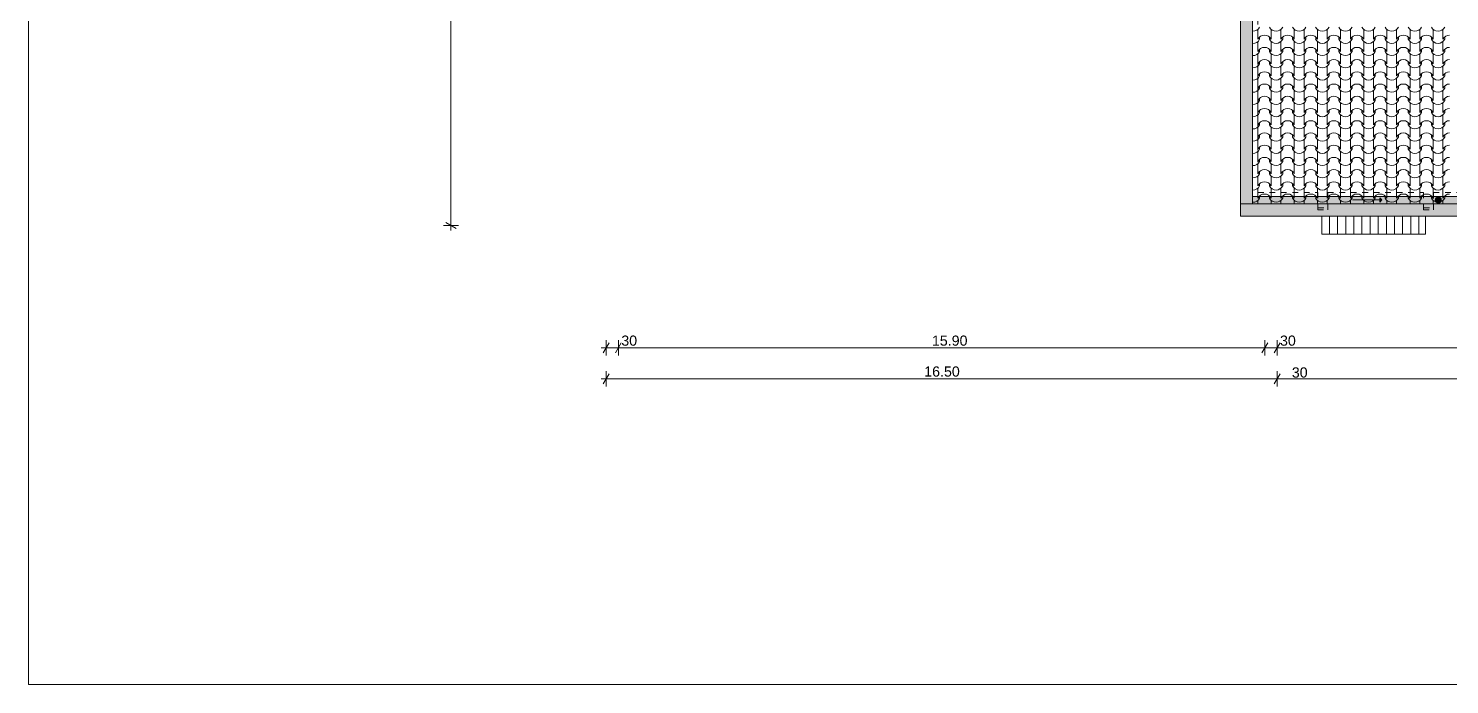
# Model space of a CAD drawing. Header units: feet. Extents: x 2791058 to 2855058, y -67651 to -26651.
# Drawn here: x 2791058 to 2826009, y -67651 to -51507 of the extents above; entities that cross this region are included whole.
import ezdxf

# ---------------------------------------------------------------- set-up
doc = ezdxf.new("R2010")
doc.units = ezdxf.units.FT
doc.header["$MEASUREMENT"] = 0
doc.linetypes.add('Dashed', pattern=[282.222223, 141.111112, -141.111112])
doc.linetypes.add('Long Dashed', pattern=[529.166651, 317.499995, -211.666656])
for name, color, linetype in [('Dimensioning - General', 7, 'Continuous'), ('Exterior walls', 7, 'Continuous'), ('Shell - Roof', 7, 'Continuous')]:
    doc.layers.add(name, color=color, linetype=linetype)
for name, color, linetype, lineweight in [('Exterior walls_Pen_No__1', 7, 'Continuous', 0), ('Model Unit - Zone_Pen_No__1', 7, 'Continuous', 0), ('Shell - Roof_Pen_No__1', 7, 'Continuous', 0), ('Shell - Roof_Pen_No__21', 7, 'Continuous', 0), ('Structural - Bearing_Pen_No__1', 7, 'Continuous', 0), ('Structural - Bearing_Pen_No__13', 54, 'Continuous', 0)]:
    doc.layers.add(name, color=color, linetype=linetype, lineweight=lineweight)
for name, color, linetype, lineweight, true_color in [('Exterior walls_Pen_No__85', 7, 'Continuous', 0, 0x80c2ff), ('Structural - Bearing_Pen_No__62', 7, 'Continuous', 0, 0xaaaaaa), ('Structural - Bearing_Pen_No__82', 7, 'Continuous', 0, 0xaaaaaa)]:
    doc.layers.add(name, color=color, linetype=linetype, lineweight=lineweight, true_color=true_color)
doc.styles.add('GENERATED_STYLE_2', font='arial.ttf')

# ---------------------------------------------------------------- blocks, each defined once
blk = doc.blocks.new('*X7', base_point=(2247654, -76425))
at = {"layer": 'Structural - Bearing_Pen_No__62', "color": 253, "linetype": 'Continuous', "lineweight": 0, "true_color": 0xaaaaaa}
for p, q in [((2821293, -51530), (2821293, -51651)), ((2821293, -51651), (2821293, -51773)), ((2821337, -51717), (2821337, -51773)), ((2821578, -51717), (2821578, -51773)), ((2821622, -51530), (2821622, -51651)), ((2821622, -51651), (2821622, -51773)), ((2821862, -51530), (2821862, -51651)), ((2821862, -51651), (2821862, -51773)), ((2821906, -51717), (2821906, -51773)), ((2822147, -51717), (2822147, -51773)), ((2822191, -51530), (2822191, -51651)), ((2822191, -51651), (2822191, -51773)), ((2822431, -51530), (2822431, -51651)), ((2822431, -51651), (2822431, -51773)), ((2822475, -51717), (2822475, -51773)), ((2822716, -51717), (2822716, -51773)), ((2822760, -51530), (2822760, -51651)), ((2822760, -51651), (2822760, -51773)), ((2823000, -51530), (2823000, -51651)), ((2823000, -51651), (2823000, -51773)), ((2823044, -51717), (2823044, -51773)), ((2823285, -51717), (2823285, -51773)), ((2823329, -51530), (2823329, -51651)), ((2823329, -51651), (2823329, -51773)), ((2823569, -51530), (2823569, -51651)), ((2823569, -51651), (2823569, -51773)), ((2823613, -51717), (2823613, -51773)), ((2823854, -51717), (2823854, -51773)), ((2823898, -51530), (2823898, -51651)), ((2823898, -51651), (2823898, -51773)), ((2824138, -51530), (2824138, -51651)), ((2824138, -51651), (2824138, -51773)), ((2824182, -51717), (2824182, -51773)), ((2824423, -51717), (2824423, -51773)), ((2824467, -51530), (2824467, -51651)), ((2824467, -51651), (2824467, -51773)), ((2824707, -51530), (2824707, -51651)), ((2824707, -51651), (2824707, -51773)), ((2824751, -51717), (2824751, -51773)), ((2824992, -51717), (2824992, -51773)), ((2825036, -51530), (2825036, -51651)), ((2825036, -51651), (2825036, -51773)), ((2825276, -51530), (2825276, -51651)), ((2825276, -51651), (2825276, -51773)), ((2825320, -51717), (2825320, -51773)), ((2825561, -51717), (2825561, -51773)), ((2825605, -51530), (2825605, -51651)), ((2825605, -51651), (2825605, -51773)), ((2825845, -51530), (2825845, -51651)), ((2825845, -51651), (2825845, -51773)), ((2825889, -51717), (2825889, -51773)), ((2821293, -51830), (2821293, -51952)), ((2821293, -51952), (2821293, -52074)), ((2821337, -52018), (2821337, -52074)), ((2821578, -52018), (2821578, -52074)), ((2821622, -51830), (2821622, -51952)), ((2821622, -51952), (2821622, -52074)), ((2821862, -51830), (2821862, -51952)), ((2821862, -51952), (2821862, -52074)), ((2821906, -52018), (2821906, -52074)), ((2822147, -52018), (2822147, -52074)), ((2822191, -51830), (2822191, -51952)), ((2822191, -51952), (2822191, -52074)), ((2822431, -51830), (2822431, -51952)), ((2822431, -51952), (2822431, -52074)), ((2822475, -52018), (2822475, -52074)), ((2822716, -52018), (2822716, -52074)), ((2822760, -51830), (2822760, -51952)), ((2822760, -51952), (2822760, -52074)), ((2823000, -51830), (2823000, -51952)), ((2823000, -51952), (2823000, -52074)), ((2823044, -52018), (2823044, -52074)), ((2823285, -52018), (2823285, -52074)), ((2823329, -51830), (2823329, -51952)), ((2823329, -51952), (2823329, -52074)), ((2823569, -51830), (2823569, -51952)), ((2823569, -51952), (2823569, -52074)), ((2823613, -52018), (2823613, -52074)), ((2823854, -52018), (2823854, -52074)), ((2823898, -51830), (2823898, -51952)), ((2823898, -51952), (2823898, -52074)), ((2824138, -51830), (2824138, -51952)), ((2824138, -51952), (2824138, -52074)), ((2824182, -52018), (2824182, -52074)), ((2824423, -52018), (2824423, -52074)), ((2824467, -51830), (2824467, -51952)), ((2824467, -51952), (2824467, -52074)), ((2824707, -51830), (2824707, -51952)), ((2824707, -51952), (2824707, -52074)), ((2824751, -52018), (2824751, -52074)), ((2824992, -52018), (2824992, -52074)), ((2825036, -51830), (2825036, -51952)), ((2825036, -51952), (2825036, -52074)), ((2825276, -51830), (2825276, -51952)), ((2825276, -51952), (2825276, -52074)), ((2825320, -52018), (2825320, -52074)), ((2825561, -52018), (2825561, -52074)), ((2825605, -51830), (2825605, -51952)), ((2825605, -51952), (2825605, -52074)), ((2825845, -51830), (2825845, -51952)), ((2825845, -51952), (2825845, -52074)), ((2825889, -52018), (2825889, -52074)), ((2821293, -52131), (2821293, -52253)), ((2821293, -52253), (2821293, -52375)), ((2821337, -52319), (2821337, -52375)), ((2821578, -52319), (2821578, -52375)), ((2821622, -52131), (2821622, -52253)), ((2821622, -52253), (2821622, -52375)), ((2821862, -52131), (2821862, -52253)), ((2821862, -52253), (2821862, -52375)), ((2821906, -52319), (2821906, -52375)), ((2822147, -52319), (2822147, -52375)), ((2822191, -52131), (2822191, -52253)), ((2822191, -52253), (2822191, -52375)), ((2822431, -52131), (2822431, -52253)), ((2822431, -52253), (2822431, -52375)), ((2822475, -52319), (2822475, -52375)), ((2822716, -52319), (2822716, -52375)), ((2822760, -52131), (2822760, -52253)), ((2822760, -52253), (2822760, -52375)), ((2823000, -52131), (2823000, -52253)), ((2823000, -52253), (2823000, -52375)), ((2823044, -52319), (2823044, -52375)), ((2823285, -52319), (2823285, -52375)), ((2823329, -52131), (2823329, -52253)), ((2823329, -52253), (2823329, -52375)), ((2823569, -52131), (2823569, -52253)), ((2823569, -52253), (2823569, -52375)), ((2823613, -52319), (2823613, -52375)), ((2823854, -52319), (2823854, -52375)), ((2823898, -52131), (2823898, -52253)), ((2823898, -52253), (2823898, -52375)), ((2824138, -52131), (2824138, -52253)), ((2824138, -52253), (2824138, -52375)), ((2824182, -52319), (2824182, -52375)), ((2824423, -52319), (2824423, -52375)), ((2824467, -52131), (2824467, -52253)), ((2824467, -52253), (2824467, -52375)), ((2824707, -52131), (2824707, -52253)), ((2824707, -52253), (2824707, -52375)), ((2824751, -52319), (2824751, -52375)), ((2824992, -52319), (2824992, -52375)), ((2825036, -52131), (2825036, -52253)), ((2825036, -52253), (2825036, -52375)), ((2825276, -52131), (2825276, -52253)), ((2825276, -52253), (2825276, -52375)), ((2825320, -52319), (2825320, -52375)), ((2825561, -52319), (2825561, -52375)), ((2825605, -52131), (2825605, -52253)), ((2825605, -52253), (2825605, -52375)), ((2825845, -52131), (2825845, -52253)), ((2825845, -52253), (2825845, -52375)), ((2825889, -52319), (2825889, -52375)), ((2821293, -52432), (2821293, -52554)), ((2821293, -52554), (2821293, -52675)), ((2821293, -52732), (2821293, -52854)), ((2821337, -52619), (2821337, -52675)), ((2821578, -52619), (2821578, -52675)), ((2821622, -52432), (2821622, -52554)), ((2821622, -52554), (2821622, -52675)), ((2821622, -52732), (2821622, -52854)), ((2821862, -52432), (2821862, -52554)), ((2821862, -52554), (2821862, -52675)), ((2821862, -52732), (2821862, -52854)), ((2821906, -52619), (2821906, -52675)), ((2822147, -52619), (2822147, -52675)), ((2822191, -52432), (2822191, -52554)), ((2822191, -52554), (2822191, -52675)), ((2822191, -52732), (2822191, -52854)), ((2822431, -52432), (2822431, -52554)), ((2822431, -52554), (2822431, -52675)), ((2822431, -52732), (2822431, -52854)), ((2822475, -52619), (2822475, -52675)), ((2822716, -52619), (2822716, -52675)), ((2822760, -52432), (2822760, -52554)), ((2822760, -52554), (2822760, -52675)), ((2822760, -52732), (2822760, -52854)), ((2823000, -52432), (2823000, -52554)), ((2823000, -52554), (2823000, -52675)), ((2823000, -52732), (2823000, -52854)), ((2823044, -52619), (2823044, -52675)), ((2823285, -52619), (2823285, -52675)), ((2823329, -52432), (2823329, -52554)), ((2823329, -52554), (2823329, -52675)), ((2823329, -52732), (2823329, -52854)), ((2823569, -52432), (2823569, -52554)), ((2823569, -52554), (2823569, -52675)), ((2823569, -52732), (2823569, -52854)), ((2823613, -52619), (2823613, -52675)), ((2823854, -52619), (2823854, -52675)), ((2823898, -52432), (2823898, -52554)), ((2823898, -52554), (2823898, -52675)), ((2823898, -52732), (2823898, -52854)), ((2824138, -52432), (2824138, -52554)), ((2824138, -52554), (2824138, -52675)), ((2824138, -52732), (2824138, -52854)), ((2824182, -52619), (2824182, -52675)), ((2824423, -52619), (2824423, -52675)), ((2824467, -52432), (2824467, -52554)), ((2824467, -52554), (2824467, -52675)), ((2824467, -52732), (2824467, -52854)), ((2824707, -52432), (2824707, -52554)), ((2824707, -52554), (2824707, -52675)), ((2824707, -52732), (2824707, -52854)), ((2824751, -52619), (2824751, -52675)), ((2824992, -52619), (2824992, -52675)), ((2825036, -52432), (2825036, -52554)), ((2825036, -52554), (2825036, -52675)), ((2825036, -52732), (2825036, -52854)), ((2825276, -52432), (2825276, -52554)), ((2825276, -52554), (2825276, -52675)), ((2825276, -52732), (2825276, -52854)), ((2825320, -52619), (2825320, -52675)), ((2825561, -52619), (2825561, -52675)), ((2825605, -52432), (2825605, -52554)), ((2825605, -52554), (2825605, -52675)), ((2825605, -52732), (2825605, -52854)), ((2825845, -52432), (2825845, -52554)), ((2825845, -52554), (2825845, -52675)), ((2825845, -52732), (2825845, -52854)), ((2825889, -52619), (2825889, -52675)), ((2821293, -52854), (2821293, -52976)), ((2821293, -53033), (2821293, -53155)), ((2821337, -52920), (2821337, -52976)), ((2821578, -52920), (2821578, -52976)), ((2821622, -52854), (2821622, -52976)), ((2821622, -53033), (2821622, -53155)), ((2821862, -52854), (2821862, -52976)), ((2821862, -53033), (2821862, -53155)), ((2821906, -52920), (2821906, -52976)), ((2822147, -52920), (2822147, -52976)), ((2822191, -52854), (2822191, -52976)), ((2822191, -53033), (2822191, -53155)), ((2822431, -52854), (2822431, -52976)), ((2822431, -53033), (2822431, -53155)), ((2822475, -52920), (2822475, -52976)), ((2822716, -52920), (2822716, -52976)), ((2822760, -52854), (2822760, -52976)), ((2822760, -53033), (2822760, -53155)), ((2823000, -52854), (2823000, -52976)), ((2823000, -53033), (2823000, -53155)), ((2823044, -52920), (2823044, -52976)), ((2823285, -52920), (2823285, -52976)), ((2823329, -52854), (2823329, -52976)), ((2823329, -53033), (2823329, -53155)), ((2823569, -52854), (2823569, -52976)), ((2823569, -53033), (2823569, -53155)), ((2823613, -52920), (2823613, -52976)), ((2823854, -52920), (2823854, -52976)), ((2823898, -52854), (2823898, -52976)), ((2823898, -53033), (2823898, -53155)), ((2824138, -52854), (2824138, -52976)), ((2824138, -53033), (2824138, -53155)), ((2824182, -52920), (2824182, -52976)), ((2824423, -52920), (2824423, -52976)), ((2824467, -52854), (2824467, -52976)), ((2824467, -53033), (2824467, -53155)), ((2824707, -52854), (2824707, -52976)), ((2824707, -53033), (2824707, -53155)), ((2824751, -52920), (2824751, -52976)), ((2824992, -52920), (2824992, -52976)), ((2825036, -52854), (2825036, -52976)), ((2825036, -53033), (2825036, -53155)), ((2825276, -52854), (2825276, -52976)), ((2825276, -53033), (2825276, -53155)), ((2825320, -52920), (2825320, -52976)), ((2825561, -52920), (2825561, -52976)), ((2825605, -52854), (2825605, -52976)), ((2825605, -53033), (2825605, -53155)), ((2825845, -52854), (2825845, -52976)), ((2825845, -53033), (2825845, -53155)), ((2825889, -52920), (2825889, -52976)), ((2821293, -53155), (2821293, -53277)), ((2821293, -53334), (2821293, -53456)), ((2821293, -53456), (2821293, -53577)), ((2821337, -53221), (2821337, -53277)), ((2821578, -53221), (2821578, -53277)), ((2821622, -53155), (2821622, -53277)), ((2821622, -53334), (2821622, -53456)), ((2821622, -53456), (2821622, -53577)), ((2821862, -53155), (2821862, -53277)), ((2821862, -53334), (2821862, -53456)), ((2821862, -53456), (2821862, -53577)), ((2821906, -53221), (2821906, -53277)), ((2822147, -53221), (2822147, -53277)), ((2822191, -53155), (2822191, -53277)), ((2822191, -53334), (2822191, -53456)), ((2822191, -53456), (2822191, -53577)), ((2822431, -53155), (2822431, -53277)), ((2822431, -53334), (2822431, -53456)), ((2822431, -53456), (2822431, -53577)), ((2822475, -53221), (2822475, -53277)), ((2822716, -53221), (2822716, -53277)), ((2822760, -53155), (2822760, -53277)), ((2822760, -53334), (2822760, -53456)), ((2822760, -53456), (2822760, -53577)), ((2823000, -53155), (2823000, -53277)), ((2823000, -53334), (2823000, -53456)), ((2823000, -53456), (2823000, -53577)), ((2823044, -53221), (2823044, -53277)), ((2823285, -53221), (2823285, -53277)), ((2823329, -53155), (2823329, -53277)), ((2823329, -53334), (2823329, -53456)), ((2823329, -53456), (2823329, -53577)), ((2823569, -53155), (2823569, -53277)), ((2823569, -53334), (2823569, -53456)), ((2823569, -53456), (2823569, -53577)), ((2823613, -53221), (2823613, -53277)), ((2823854, -53221), (2823854, -53277)), ((2823898, -53155), (2823898, -53277)), ((2823898, -53334), (2823898, -53456)), ((2823898, -53456), (2823898, -53577)), ((2824138, -53155), (2824138, -53277)), ((2824138, -53334), (2824138, -53456)), ((2824138, -53456), (2824138, -53577)), ((2824182, -53221), (2824182, -53277)), ((2824423, -53221), (2824423, -53277)), ((2824467, -53155), (2824467, -53277)), ((2824467, -53334), (2824467, -53456)), ((2824467, -53456), (2824467, -53577)), ((2824707, -53155), (2824707, -53277)), ((2824707, -53334), (2824707, -53456)), ((2824707, -53456), (2824707, -53577)), ((2824751, -53221), (2824751, -53277)), ((2824992, -53221), (2824992, -53277)), ((2825036, -53155), (2825036, -53277)), ((2825036, -53334), (2825036, -53456)), ((2825036, -53456), (2825036, -53577)), ((2825276, -53155), (2825276, -53277)), ((2825276, -53334), (2825276, -53456)), ((2825276, -53456), (2825276, -53577)), ((2825320, -53221), (2825320, -53277)), ((2825561, -53221), (2825561, -53277)), ((2825605, -53155), (2825605, -53277)), ((2825605, -53334), (2825605, -53456)), ((2825605, -53456), (2825605, -53577)), ((2825845, -53155), (2825845, -53277)), ((2825845, -53334), (2825845, -53456)), ((2825845, -53456), (2825845, -53577)), ((2825889, -53221), (2825889, -53277)), ((2821293, -53634), (2821293, -53756)), ((2821293, -53756), (2821293, -53878)), ((2821337, -53521), (2821337, -53577)), ((2821337, -53822), (2821337, -53878)), ((2821578, -53521), (2821578, -53577)), ((2821578, -53822), (2821578, -53878)), ((2821622, -53634), (2821622, -53756)), ((2821622, -53756), (2821622, -53878)), ((2821862, -53634), (2821862, -53756)), ((2821862, -53756), (2821862, -53878)), ((2821906, -53521), (2821906, -53577)), ((2821906, -53822), (2821906, -53878)), ((2822147, -53521), (2822147, -53577)), ((2822147, -53822), (2822147, -53878)), ((2822191, -53634), (2822191, -53756)), ((2822191, -53756), (2822191, -53878)), ((2822431, -53634), (2822431, -53756)), ((2822431, -53756), (2822431, -53878)), ((2822475, -53521), (2822475, -53577)), ((2822475, -53822), (2822475, -53878)), ((2822716, -53521), (2822716, -53577)), ((2822716, -53822), (2822716, -53878)), ((2822760, -53634), (2822760, -53756)), ((2822760, -53756), (2822760, -53878)), ((2823000, -53634), (2823000, -53756)), ((2823000, -53756), (2823000, -53878)), ((2823044, -53521), (2823044, -53577)), ((2823044, -53822), (2823044, -53878)), ((2823285, -53521), (2823285, -53577)), ((2823285, -53822), (2823285, -53878)), ((2823329, -53634), (2823329, -53756)), ((2823329, -53756), (2823329, -53878)), ((2823569, -53634), (2823569, -53756)), ((2823569, -53756), (2823569, -53878)), ((2823613, -53521), (2823613, -53577)), ((2823613, -53822), (2823613, -53878)), ((2823854, -53521), (2823854, -53577)), ((2823854, -53822), (2823854, -53878)), ((2823898, -53634), (2823898, -53756)), ((2823898, -53756), (2823898, -53878)), ((2824138, -53634), (2824138, -53756)), ((2824138, -53756), (2824138, -53878)), ((2824182, -53521), (2824182, -53577)), ((2824182, -53822), (2824182, -53878)), ((2824423, -53521), (2824423, -53577)), ((2824423, -53822), (2824423, -53878)), ((2824467, -53634), (2824467, -53756)), ((2824467, -53756), (2824467, -53878)), ((2824707, -53634), (2824707, -53756)), ((2824707, -53756), (2824707, -53878)), ((2824751, -53521), (2824751, -53577)), ((2824751, -53822), (2824751, -53878)), ((2824992, -53521), (2824992, -53577)), ((2824992, -53822), (2824992, -53878)), ((2825036, -53634), (2825036, -53756)), ((2825036, -53756), (2825036, -53878)), ((2825276, -53634), (2825276, -53756)), ((2825276, -53756), (2825276, -53878)), ((2825320, -53521), (2825320, -53577)), ((2825320, -53822), (2825320, -53878)), ((2825561, -53521), (2825561, -53577)), ((2825561, -53822), (2825561, -53878)), ((2825605, -53634), (2825605, -53756)), ((2825605, -53756), (2825605, -53878)), ((2825845, -53634), (2825845, -53756)), ((2825845, -53756), (2825845, -53878)), ((2825889, -53521), (2825889, -53577)), ((2825889, -53822), (2825889, -53878)), ((2821293, -53935), (2821293, -54057)), ((2821293, -54057), (2821293, -54179)), ((2821337, -54123), (2821337, -54179)), ((2821578, -54123), (2821578, -54179)), ((2821622, -53935), (2821622, -54057)), ((2821622, -54057), (2821622, -54179)), ((2821862, -53935), (2821862, -54057)), ((2821862, -54057), (2821862, -54179)), ((2821906, -54123), (2821906, -54179)), ((2822147, -54123), (2822147, -54179)), ((2822191, -53935), (2822191, -54057)), ((2822191, -54057), (2822191, -54179)), ((2822431, -53935), (2822431, -54057)), ((2822431, -54057), (2822431, -54179)), ((2822475, -54123), (2822475, -54179)), ((2822716, -54123), (2822716, -54179)), ((2822760, -53935), (2822760, -54057)), ((2822760, -54057), (2822760, -54179)), ((2823000, -53935), (2823000, -54057)), ((2823000, -54057), (2823000, -54179)), ((2823044, -54123), (2823044, -54179)), ((2823285, -54123), (2823285, -54179)), ((2823329, -53935), (2823329, -54057)), ((2823329, -54057), (2823329, -54179)), ((2823569, -53935), (2823569, -54057)), ((2823569, -54057), (2823569, -54179)), ((2823613, -54123), (2823613, -54179)), ((2823854, -54123), (2823854, -54179)), ((2823898, -53935), (2823898, -54057)), ((2823898, -54057), (2823898, -54179)), ((2824138, -53935), (2824138, -54057)), ((2824138, -54057), (2824138, -54179)), ((2824182, -54123), (2824182, -54179)), ((2824423, -54123), (2824423, -54179)), ((2824467, -53935), (2824467, -54057)), ((2824467, -54057), (2824467, -54179)), ((2824707, -53935), (2824707, -54057)), ((2824707, -54057), (2824707, -54179)), ((2824751, -54123), (2824751, -54179)), ((2824992, -54123), (2824992, -54179)), ((2825036, -53935), (2825036, -54057)), ((2825036, -54057), (2825036, -54179)), ((2825276, -53935), (2825276, -54057)), ((2825276, -54057), (2825276, -54179)), ((2825320, -54123), (2825320, -54179)), ((2825561, -54123), (2825561, -54179)), ((2825605, -53935), (2825605, -54057)), ((2825605, -54057), (2825605, -54179)), ((2825845, -53935), (2825845, -54057)), ((2825845, -54057), (2825845, -54179)), ((2825889, -54123), (2825889, -54179)), ((2821293, -54236), (2821293, -54358)), ((2821293, -54358), (2821293, -54479)), ((2821337, -54423), (2821337, -54479)), ((2821578, -54423), (2821578, -54479)), ((2821622, -54236), (2821622, -54358)), ((2821622, -54358), (2821622, -54479)), ((2821862, -54236), (2821862, -54358)), ((2821862, -54358), (2821862, -54479)), ((2821906, -54423), (2821906, -54479)), ((2822147, -54423), (2822147, -54479)), ((2822191, -54236), (2822191, -54358)), ((2822191, -54358), (2822191, -54479)), ((2822431, -54236), (2822431, -54358)), ((2822431, -54358), (2822431, -54479)), ((2822475, -54423), (2822475, -54479)), ((2822716, -54423), (2822716, -54479)), ((2822760, -54236), (2822760, -54358)), ((2822760, -54358), (2822760, -54479)), ((2823000, -54236), (2823000, -54358)), ((2823000, -54358), (2823000, -54479)), ((2823044, -54423), (2823044, -54479)), ((2823285, -54423), (2823285, -54479)), ((2823329, -54236), (2823329, -54358)), ((2823329, -54358), (2823329, -54479)), ((2823569, -54236), (2823569, -54358)), ((2823569, -54358), (2823569, -54479)), ((2823613, -54423), (2823613, -54479)), ((2823854, -54423), (2823854, -54479)), ((2823898, -54236), (2823898, -54358)), ((2823898, -54358), (2823898, -54479)), ((2824138, -54236), (2824138, -54358)), ((2824138, -54358), (2824138, -54479)), ((2824182, -54423), (2824182, -54479)), ((2824423, -54423), (2824423, -54479)), ((2824467, -54236), (2824467, -54358)), ((2824467, -54358), (2824467, -54479)), ((2824707, -54236), (2824707, -54358)), ((2824707, -54358), (2824707, -54479)), ((2824751, -54423), (2824751, -54479)), ((2824992, -54423), (2824992, -54479)), ((2825036, -54236), (2825036, -54358)), ((2825036, -54358), (2825036, -54479)), ((2825276, -54236), (2825276, -54358)), ((2825276, -54358), (2825276, -54479)), ((2825320, -54423), (2825320, -54479)), ((2825561, -54423), (2825561, -54479)), ((2825605, -54236), (2825605, -54358)), ((2825605, -54358), (2825605, -54479)), ((2825845, -54236), (2825845, -54358)), ((2825845, -54358), (2825845, -54479)), ((2825889, -54423), (2825889, -54479)), ((2821293, -54536), (2821293, -54658)), ((2821293, -54658), (2821293, -54780)), ((2821293, -54837), (2821293, -54959)), ((2821337, -54724), (2821337, -54780)), ((2821578, -54724), (2821578, -54780)), ((2821622, -54536), (2821622, -54658)), ((2821622, -54658), (2821622, -54780)), ((2821622, -54837), (2821622, -54959)), ((2821862, -54536), (2821862, -54658)), ((2821862, -54658), (2821862, -54780)), ((2821862, -54837), (2821862, -54959)), ((2821906, -54724), (2821906, -54780)), ((2822147, -54724), (2822147, -54780)), ((2822191, -54536), (2822191, -54658)), ((2822191, -54658), (2822191, -54780)), ((2822191, -54837), (2822191, -54959)), ((2822431, -54536), (2822431, -54658)), ((2822431, -54658), (2822431, -54780)), ((2822431, -54837), (2822431, -54959)), ((2822475, -54724), (2822475, -54780)), ((2822716, -54724), (2822716, -54780)), ((2822760, -54536), (2822760, -54658)), ((2822760, -54658), (2822760, -54780)), ((2822760, -54837), (2822760, -54959)), ((2823000, -54536), (2823000, -54658)), ((2823000, -54658), (2823000, -54780)), ((2823000, -54837), (2823000, -54959)), ((2823044, -54724), (2823044, -54780)), ((2823285, -54724), (2823285, -54780)), ((2823329, -54536), (2823329, -54658)), ((2823329, -54658), (2823329, -54780)), ((2823329, -54837), (2823329, -54959)), ((2823569, -54536), (2823569, -54658)), ((2823569, -54658), (2823569, -54780)), ((2823569, -54837), (2823569, -54959)), ((2823613, -54724), (2823613, -54780)), ((2823854, -54724), (2823854, -54780)), ((2823898, -54536), (2823898, -54658)), ((2823898, -54658), (2823898, -54780)), ((2823898, -54837), (2823898, -54959)), ((2824138, -54536), (2824138, -54658)), ((2824138, -54658), (2824138, -54780)), ((2824138, -54837), (2824138, -54959)), ((2824182, -54724), (2824182, -54780)), ((2824423, -54724), (2824423, -54780)), ((2824467, -54536), (2824467, -54658)), ((2824467, -54658), (2824467, -54780)), ((2824467, -54837), (2824467, -54959)), ((2824707, -54536), (2824707, -54658)), ((2824707, -54658), (2824707, -54780)), ((2824707, -54837), (2824707, -54959)), ((2824751, -54724), (2824751, -54780)), ((2824992, -54724), (2824992, -54780)), ((2825036, -54536), (2825036, -54658)), ((2825036, -54658), (2825036, -54780)), ((2825036, -54837), (2825036, -54959)), ((2825276, -54536), (2825276, -54658)), ((2825276, -54658), (2825276, -54780)), ((2825276, -54837), (2825276, -54959)), ((2825320, -54724), (2825320, -54780)), ((2825561, -54724), (2825561, -54780)), ((2825605, -54536), (2825605, -54658)), ((2825605, -54658), (2825605, -54780)), ((2825605, -54837), (2825605, -54959)), ((2825845, -54536), (2825845, -54658)), ((2825845, -54658), (2825845, -54780)), ((2825845, -54837), (2825845, -54959)), ((2825889, -54724), (2825889, -54780)), ((2821293, -54959), (2821293, -55081)), ((2821293, -55138), (2821293, -55260)), ((2821337, -55025), (2821337, -55081)), ((2821578, -55025), (2821578, -55081)), ((2821622, -54959), (2821622, -55081)), ((2821622, -55138), (2821622, -55260)), ((2821862, -54959), (2821862, -55081)), ((2821862, -55138), (2821862, -55260)), ((2821906, -55025), (2821906, -55081)), ((2822147, -55025), (2822147, -55081)), ((2822191, -54959), (2822191, -55081)), ((2822191, -55138), (2822191, -55260)), ((2822431, -54959), (2822431, -55081)), ((2822431, -55138), (2822431, -55260)), ((2822475, -55025), (2822475, -55081)), ((2822716, -55025), (2822716, -55081)), ((2822760, -54959), (2822760, -55081)), ((2822760, -55138), (2822760, -55260)), ((2823000, -54959), (2823000, -55081)), ((2823000, -55138), (2823000, -55260)), ((2823044, -55025), (2823044, -55081)), ((2823285, -55025), (2823285, -55081)), ((2823329, -54959), (2823329, -55081)), ((2823329, -55138), (2823329, -55260)), ((2823569, -54959), (2823569, -55081)), ((2823569, -55138), (2823569, -55260)), ((2823613, -55025), (2823613, -55081)), ((2823854, -55025), (2823854, -55081)), ((2823898, -54959), (2823898, -55081)), ((2823898, -55138), (2823898, -55260)), ((2824138, -54959), (2824138, -55081)), ((2824138, -55138), (2824138, -55260)), ((2824182, -55025), (2824182, -55081)), ((2824423, -55025), (2824423, -55081)), ((2824467, -54959), (2824467, -55081)), ((2824467, -55138), (2824467, -55260)), ((2824707, -54959), (2824707, -55081)), ((2824707, -55138), (2824707, -55260)), ((2824751, -55025), (2824751, -55081)), ((2824992, -55025), (2824992, -55081)), ((2825036, -54959), (2825036, -55081)), ((2825036, -55138), (2825036, -55260)), ((2825276, -54959), (2825276, -55081)), ((2825276, -55138), (2825276, -55260)), ((2825320, -55025), (2825320, -55081)), ((2825561, -55025), (2825561, -55081)), ((2825605, -54959), (2825605, -55081)), ((2825605, -55138), (2825605, -55260)), ((2825845, -54959), (2825845, -55081)), ((2825845, -55138), (2825845, -55260)), ((2825889, -55025), (2825889, -55081)), ((2821293, -55260), (2821293, -55381)), ((2821293, -55438), (2821293, -55560)), ((2821293, -55560), (2821293, -55682)), ((2821337, -55325), (2821337, -55381)), ((2821578, -55325), (2821578, -55381)), ((2821622, -55260), (2821622, -55381)), ((2821622, -55438), (2821622, -55560)), ((2821622, -55560), (2821622, -55682)), ((2821862, -55260), (2821862, -55381)), ((2821862, -55438), (2821862, -55560)), ((2821862, -55560), (2821862, -55682)), ((2821906, -55325), (2821906, -55381)), ((2822147, -55325), (2822147, -55381)), ((2822191, -55260), (2822191, -55381)), ((2822191, -55438), (2822191, -55560)), ((2822191, -55560), (2822191, -55682)), ((2822431, -55260), (2822431, -55381)), ((2822431, -55438), (2822431, -55560)), ((2822431, -55560), (2822431, -55682)), ((2822475, -55325), (2822475, -55381)), ((2822716, -55325), (2822716, -55381)), ((2822760, -55260), (2822760, -55381)), ((2822760, -55438), (2822760, -55560)), ((2822760, -55560), (2822760, -55682)), ((2823000, -55260), (2823000, -55381)), ((2823000, -55438), (2823000, -55560)), ((2823000, -55560), (2823000, -55682)), ((2823044, -55325), (2823044, -55381)), ((2823285, -55325), (2823285, -55381)), ((2823329, -55260), (2823329, -55381)), ((2823329, -55438), (2823329, -55560)), ((2823329, -55560), (2823329, -55682)), ((2823569, -55260), (2823569, -55381)), ((2823569, -55438), (2823569, -55560)), ((2823569, -55560), (2823569, -55682)), ((2823613, -55325), (2823613, -55381)), ((2823854, -55325), (2823854, -55381)), ((2823898, -55260), (2823898, -55381)), ((2823898, -55438), (2823898, -55560)), ((2823898, -55560), (2823898, -55682)), ((2824138, -55260), (2824138, -55381)), ((2824138, -55438), (2824138, -55560)), ((2824138, -55560), (2824138, -55682)), ((2824182, -55325), (2824182, -55381)), ((2824423, -55325), (2824423, -55381)), ((2824467, -55260), (2824467, -55381)), ((2824467, -55438), (2824467, -55560)), ((2824467, -55560), (2824467, -55682)), ((2824707, -55260), (2824707, -55381)), ((2824707, -55438), (2824707, -55560)), ((2824707, -55560), (2824707, -55682)), ((2824751, -55325), (2824751, -55381)), ((2824992, -55325), (2824992, -55381)), ((2825036, -55260), (2825036, -55381)), ((2825036, -55438), (2825036, -55560)), ((2825036, -55560), (2825036, -55682)), ((2825276, -55260), (2825276, -55381)), ((2825276, -55438), (2825276, -55560)), ((2825276, -55560), (2825276, -55682)), ((2825320, -55325), (2825320, -55381)), ((2825561, -55325), (2825561, -55381)), ((2825605, -55260), (2825605, -55381)), ((2825605, -55438), (2825605, -55560)), ((2825605, -55560), (2825605, -55682)), ((2825845, -55260), (2825845, -55381)), ((2825845, -55438), (2825845, -55560)), ((2825845, -55560), (2825845, -55682)), ((2825889, -55325), (2825889, -55381)), ((2821293, -55739), (2821293, -55823)), ((2821337, -55626), (2821337, -55682)), ((2821578, -55626), (2821578, -55682)), ((2821622, -55739), (2821622, -55823)), ((2821862, -55739), (2821862, -55823)), ((2821906, -55626), (2821906, -55682)), ((2822147, -55626), (2822147, -55682)), ((2822191, -55739), (2822191, -55823)), ((2822431, -55739), (2822431, -55823)), ((2822475, -55626), (2822475, -55682)), ((2822716, -55626), (2822716, -55682)), ((2822760, -55739), (2822760, -55823)), ((2823000, -55739), (2823000, -55823)), ((2823044, -55626), (2823044, -55682)), ((2823285, -55626), (2823285, -55682)), ((2823329, -55739), (2823329, -55823)), ((2823569, -55739), (2823569, -55823)), ((2823613, -55626), (2823613, -55682)), ((2823854, -55626), (2823854, -55682)), ((2823898, -55739), (2823898, -55823)), ((2824138, -55739), (2824138, -55823)), ((2824182, -55626), (2824182, -55682)), ((2824423, -55626), (2824423, -55682)), ((2824467, -55739), (2824467, -55823)), ((2824707, -55739), (2824707, -55823)), ((2824751, -55626), (2824751, -55682)), ((2824992, -55626), (2824992, -55682)), ((2825036, -55739), (2825036, -55823)), ((2825276, -55739), (2825276, -55823)), ((2825320, -55626), (2825320, -55682)), ((2825561, -55626), (2825561, -55682)), ((2825605, -55739), (2825605, -55823)), ((2825845, -55739), (2825845, -55823)), ((2825889, -55626), (2825889, -55682))]:
    blk.add_line(p, q, dxfattribs=at)
for centre, radius, start, end in [((2821173, -51390), 184, 267.9342, 333.2956), ((2821458, -51857), 185, 90.1705, 153.0115), ((2821457, -51857), 185, 26.9885, 89.8295), ((2821742, -51390), 184, 206.7044, 333.2956), ((2822027, -51857), 185, 90.1705, 153.0115), ((2822026, -51857), 185, 26.9885, 89.8295), ((2822311, -51390), 184, 206.7044, 333.2956), ((2822596, -51857), 185, 90.1705, 153.0115), ((2822595, -51857), 185, 26.9885, 89.8295), ((2822880, -51390), 184, 206.7044, 333.2956), ((2823165, -51857), 185, 90.1705, 153.0115), ((2823164, -51857), 185, 26.9885, 89.8295), ((2823449, -51390), 184, 206.7044, 333.2956), ((2823734, -51857), 185, 90.1705, 153.0115), ((2823733, -51857), 185, 26.9885, 89.8295), ((2824018, -51390), 184, 206.7044, 333.2956), ((2824303, -51857), 185, 90.1705, 153.0115), ((2824302, -51857), 185, 26.9885, 89.8295), ((2824587, -51390), 184, 206.7044, 333.2956), ((2824872, -51857), 185, 90.1705, 153.0115), ((2824871, -51857), 185, 26.9885, 89.8295), ((2825156, -51390), 184, 206.7044, 333.2956), ((2825441, -51857), 185, 90.1705, 153.0115), ((2825440, -51857), 185, 26.9885, 89.8295), ((2825725, -51390), 184, 206.7044, 333.2956), ((2826010, -51857), 185, 90.1705, 153.0115), ((2821173, -51691), 184, 267.9342, 333.2956), ((2821173, -51991), 184, 267.9342, 333.2956), ((2821458, -52158), 185, 90.1705, 153.0115), ((2821457, -52158), 185, 26.9885, 89.8295), ((2821742, -51691), 184, 206.7044, 333.2956), ((2821742, -51991), 184, 206.7044, 333.2956), ((2822027, -52158), 185, 90.1705, 153.0115), ((2822026, -52158), 185, 26.9885, 89.8295), ((2822311, -51691), 184, 206.7044, 333.2956), ((2822311, -51991), 184, 206.7044, 333.2956), ((2822596, -52158), 185, 90.1705, 153.0115), ((2822595, -52158), 185, 26.9885, 89.8295), ((2822880, -51691), 184, 206.7044, 333.2956), ((2822880, -51991), 184, 206.7044, 333.2956), ((2823165, -52158), 185, 90.1705, 153.0115), ((2823164, -52158), 185, 26.9885, 89.8295), ((2823449, -51691), 184, 206.7044, 333.2956), ((2823449, -51991), 184, 206.7044, 333.2956), ((2823734, -52158), 185, 90.1705, 153.0115), ((2823733, -52158), 185, 26.9885, 89.8295), ((2824018, -51691), 184, 206.7044, 333.2956), ((2824018, -51991), 184, 206.7044, 333.2956), ((2824303, -52158), 185, 90.1705, 153.0115), ((2824302, -52158), 185, 26.9885, 89.8295), ((2824587, -51691), 184, 206.7044, 333.2956), ((2824587, -51991), 184, 206.7044, 333.2956), ((2824872, -52158), 185, 90.1705, 153.0115), ((2824871, -52158), 185, 26.9885, 89.8295), ((2825156, -51691), 184, 206.7044, 333.2956), ((2825156, -51991), 184, 206.7044, 333.2956), ((2825441, -52158), 185, 90.1705, 153.0115), ((2825440, -52158), 185, 26.9885, 89.8295), ((2825725, -51691), 184, 206.7044, 333.2956), ((2825725, -51991), 184, 206.7044, 333.2956), ((2826010, -52158), 185, 90.1705, 153.0115), ((2821173, -52292), 184, 267.9342, 333.2956), ((2821458, -52459), 185, 90.1705, 153.0115), ((2821457, -52459), 185, 26.9885, 89.8295), ((2821742, -52292), 184, 206.7044, 333.2956), ((2822027, -52459), 185, 90.1705, 153.0115), ((2822026, -52459), 185, 26.9885, 89.8295), ((2822311, -52292), 184, 206.7044, 333.2956), ((2822596, -52459), 185, 90.1705, 153.0115), ((2822595, -52459), 185, 26.9885, 89.8295), ((2822880, -52292), 184, 206.7044, 333.2956), ((2823165, -52459), 185, 90.1705, 153.0115), ((2823164, -52459), 185, 26.9885, 89.8295), ((2823449, -52292), 184, 206.7044, 333.2956), ((2823734, -52459), 185, 90.1705, 153.0115), ((2823733, -52459), 185, 26.9885, 89.8295), ((2824018, -52292), 184, 206.7044, 333.2956), ((2824303, -52459), 185, 90.1705, 153.0115), ((2824302, -52459), 185, 26.9885, 89.8295), ((2824587, -52292), 184, 206.7044, 333.2956), ((2824872, -52459), 185, 90.1705, 153.0115), ((2824871, -52459), 185, 26.9885, 89.8295), ((2825156, -52292), 184, 206.7044, 333.2956), ((2825441, -52459), 185, 90.1705, 153.0115), ((2825440, -52459), 185, 26.9885, 89.8295), ((2825725, -52292), 184, 206.7044, 333.2956), ((2826010, -52459), 185, 90.1705, 153.0115), ((2821173, -52593), 184, 267.9342, 333.2956), ((2821458, -52759), 185, 90.1705, 153.0115), ((2821457, -52759), 185, 26.9885, 89.8295), ((2821742, -52593), 184, 206.7044, 333.2956), ((2822027, -52759), 185, 90.1705, 153.0115), ((2822026, -52759), 185, 26.9885, 89.8295), ((2822311, -52593), 184, 206.7044, 333.2956), ((2822596, -52759), 185, 90.1705, 153.0115), ((2822595, -52759), 185, 26.9885, 89.8295), ((2822880, -52593), 184, 206.7044, 333.2956), ((2823165, -52759), 185, 90.1705, 153.0115), ((2823164, -52759), 185, 26.9885, 89.8295), ((2823449, -52593), 184, 206.7044, 333.2956), ((2823734, -52759), 185, 90.1705, 153.0115), ((2823733, -52759), 185, 26.9885, 89.8295), ((2824018, -52593), 184, 206.7044, 333.2956), ((2824303, -52759), 185, 90.1705, 153.0115), ((2824302, -52759), 185, 26.9885, 89.8295), ((2824587, -52593), 184, 206.7044, 333.2956), ((2824872, -52759), 185, 90.1705, 153.0115), ((2824871, -52759), 185, 26.9885, 89.8295), ((2825156, -52593), 184, 206.7044, 333.2956), ((2825441, -52759), 185, 90.1705, 153.0115), ((2825440, -52759), 185, 26.9885, 89.8295), ((2825725, -52593), 184, 206.7044, 333.2956), ((2826010, -52759), 185, 90.1705, 153.0115), ((2821173, -52893), 184, 267.9342, 333.2956), ((2821458, -53060), 185, 90.1705, 153.0115), ((2821457, -53060), 185, 26.9885, 89.8295), ((2821742, -52893), 184, 206.7044, 333.2956), ((2822027, -53060), 185, 90.1705, 153.0115), ((2822026, -53060), 185, 26.9885, 89.8295), ((2822311, -52893), 184, 206.7044, 333.2956), ((2822596, -53060), 185, 90.1705, 153.0115), ((2822595, -53060), 185, 26.9885, 89.8295), ((2822880, -52893), 184, 206.7044, 333.2956), ((2823165, -53060), 185, 90.1705, 153.0115), ((2823164, -53060), 185, 26.9885, 89.8295), ((2823449, -52893), 184, 206.7044, 333.2956), ((2823734, -53060), 185, 90.1705, 153.0115), ((2823733, -53060), 185, 26.9885, 89.8295), ((2824018, -52893), 184, 206.7044, 333.2956), ((2824303, -53060), 185, 90.1705, 153.0115), ((2824302, -53060), 185, 26.9885, 89.8295), ((2824587, -52893), 184, 206.7044, 333.2956), ((2824872, -53060), 185, 90.1705, 153.0115), ((2824871, -53060), 185, 26.9885, 89.8295), ((2825156, -52893), 184, 206.7044, 333.2956), ((2825441, -53060), 185, 90.1705, 153.0115), ((2825440, -53060), 185, 26.9885, 89.8295), ((2825725, -52893), 184, 206.7044, 333.2956), ((2826010, -53060), 185, 90.1705, 153.0115), ((2821173, -53194), 184, 267.9342, 333.2956), ((2821458, -53361), 185, 90.1705, 153.0115), ((2821457, -53361), 185, 26.9885, 89.8295), ((2821742, -53194), 184, 206.7044, 333.2956), ((2822027, -53361), 185, 90.1705, 153.0115), ((2822026, -53361), 185, 26.9885, 89.8295), ((2822311, -53194), 184, 206.7044, 333.2956), ((2822596, -53361), 185, 90.1705, 153.0115), ((2822595, -53361), 185, 26.9885, 89.8295), ((2822880, -53194), 184, 206.7044, 333.2956), ((2823165, -53361), 185, 90.1705, 153.0115), ((2823164, -53361), 185, 26.9885, 89.8295), ((2823449, -53194), 184, 206.7044, 333.2956), ((2823734, -53361), 185, 90.1705, 153.0115), ((2823733, -53361), 185, 26.9885, 89.8295), ((2824018, -53194), 184, 206.7044, 333.2956), ((2824303, -53361), 185, 90.1705, 153.0115), ((2824302, -53361), 185, 26.9885, 89.8295), ((2824587, -53194), 184, 206.7044, 333.2956), ((2824872, -53361), 185, 90.1705, 153.0115), ((2824871, -53361), 185, 26.9885, 89.8295), ((2825156, -53194), 184, 206.7044, 333.2956), ((2825441, -53361), 185, 90.1705, 153.0115), ((2825440, -53361), 185, 26.9885, 89.8295), ((2825725, -53194), 184, 206.7044, 333.2956), ((2826010, -53361), 185, 90.1705, 153.0115), ((2821173, -53495), 184, 267.9342, 333.2956), ((2821458, -53661), 185, 90.1705, 153.0115), ((2821458, -53962), 185, 90.1705, 153.0115), ((2821457, -53661), 185, 26.9885, 89.8295), ((2821457, -53962), 185, 26.9885, 89.8295), ((2821742, -53495), 184, 206.7044, 333.2956), ((2822027, -53661), 185, 90.1705, 153.0115), ((2822027, -53962), 185, 90.1705, 153.0115), ((2822026, -53661), 185, 26.9885, 89.8295), ((2822026, -53962), 185, 26.9885, 89.8295), ((2822311, -53495), 184, 206.7044, 333.2956), ((2822596, -53661), 185, 90.1705, 153.0115), ((2822596, -53962), 185, 90.1705, 153.0115), ((2822595, -53661), 185, 26.9885, 89.8295), ((2822595, -53962), 185, 26.9885, 89.8295), ((2822880, -53495), 184, 206.7044, 333.2956), ((2823165, -53661), 185, 90.1705, 153.0115), ((2823165, -53962), 185, 90.1705, 153.0115), ((2823164, -53661), 185, 26.9885, 89.8295), ((2823164, -53962), 185, 26.9885, 89.8295), ((2823449, -53495), 184, 206.7044, 333.2956), ((2823734, -53661), 185, 90.1705, 153.0115), ((2823734, -53962), 185, 90.1705, 153.0115), ((2823733, -53661), 185, 26.9885, 89.8295), ((2823733, -53962), 185, 26.9885, 89.8295), ((2824018, -53495), 184, 206.7044, 333.2956), ((2824303, -53661), 185, 90.1705, 153.0115), ((2824303, -53962), 185, 90.1705, 153.0115), ((2824302, -53661), 185, 26.9885, 89.8295), ((2824302, -53962), 185, 26.9885, 89.8295), ((2824587, -53495), 184, 206.7044, 333.2956), ((2824872, -53661), 185, 90.1705, 153.0115), ((2824872, -53962), 185, 90.1705, 153.0115), ((2824871, -53661), 185, 26.9885, 89.8295), ((2824871, -53962), 185, 26.9885, 89.8295), ((2825156, -53495), 184, 206.7044, 333.2956), ((2825441, -53661), 185, 90.1705, 153.0115), ((2825441, -53962), 185, 90.1705, 153.0115), ((2825440, -53661), 185, 26.9885, 89.8295), ((2825440, -53962), 185, 26.9885, 89.8295), ((2825725, -53495), 184, 206.7044, 333.2956), ((2826010, -53661), 185, 90.1705, 153.0115), ((2826010, -53962), 185, 90.1705, 153.0115), ((2821173, -53796), 184, 267.9342, 333.2956), ((2821458, -54263), 185, 90.1705, 153.0115), ((2821457, -54263), 185, 26.9885, 89.8295), ((2821742, -53796), 184, 206.7044, 333.2956), ((2822027, -54263), 185, 90.1705, 153.0115), ((2822026, -54263), 185, 26.9885, 89.8295), ((2822311, -53796), 184, 206.7044, 333.2956), ((2822596, -54263), 185, 90.1705, 153.0115), ((2822595, -54263), 185, 26.9885, 89.8295), ((2822880, -53796), 184, 206.7044, 333.2956), ((2823165, -54263), 185, 90.1705, 153.0115), ((2823164, -54263), 185, 26.9885, 89.8295), ((2823449, -53796), 184, 206.7044, 333.2956), ((2823734, -54263), 185, 90.1705, 153.0115), ((2823733, -54263), 185, 26.9885, 89.8295), ((2824018, -53796), 184, 206.7044, 333.2956), ((2824303, -54263), 185, 90.1705, 153.0115), ((2824302, -54263), 185, 26.9885, 89.8295), ((2824587, -53796), 184, 206.7044, 333.2956), ((2824872, -54263), 185, 90.1705, 153.0115), ((2824871, -54263), 185, 26.9885, 89.8295), ((2825156, -53796), 184, 206.7044, 333.2956), ((2825441, -54263), 185, 90.1705, 153.0115), ((2825440, -54263), 185, 26.9885, 89.8295), ((2825725, -53796), 184, 206.7044, 333.2956), ((2826010, -54263), 185, 90.1705, 153.0115), ((2821173, -54096), 184, 267.9342, 333.2956), ((2821173, -54397), 184, 267.9342, 333.2956), ((2821458, -54563), 185, 90.1705, 153.0115), ((2821457, -54563), 185, 26.9885, 89.8295), ((2821742, -54096), 184, 206.7044, 333.2956), ((2821742, -54397), 184, 206.7044, 333.2956), ((2822027, -54563), 185, 90.1705, 153.0115), ((2822026, -54563), 185, 26.9885, 89.8295), ((2822311, -54096), 184, 206.7044, 333.2956), ((2822311, -54397), 184, 206.7044, 333.2956), ((2822596, -54563), 185, 90.1705, 153.0115), ((2822595, -54563), 185, 26.9885, 89.8295), ((2822880, -54096), 184, 206.7044, 333.2956), ((2822880, -54397), 184, 206.7044, 333.2956), ((2823165, -54563), 185, 90.1705, 153.0115), ((2823164, -54563), 185, 26.9885, 89.8295), ((2823449, -54096), 184, 206.7044, 333.2956), ((2823449, -54397), 184, 206.7044, 333.2956), ((2823734, -54563), 185, 90.1705, 153.0115), ((2823733, -54563), 185, 26.9885, 89.8295), ((2824018, -54096), 184, 206.7044, 333.2956), ((2824018, -54397), 184, 206.7044, 333.2956), ((2824303, -54563), 185, 90.1705, 153.0115), ((2824302, -54563), 185, 26.9885, 89.8295), ((2824587, -54096), 184, 206.7044, 333.2956), ((2824587, -54397), 184, 206.7044, 333.2956), ((2824872, -54563), 185, 90.1705, 153.0115), ((2824871, -54563), 185, 26.9885, 89.8295), ((2825156, -54096), 184, 206.7044, 333.2956), ((2825156, -54397), 184, 206.7044, 333.2956), ((2825441, -54563), 185, 90.1705, 153.0115), ((2825440, -54563), 185, 26.9885, 89.8295), ((2825725, -54096), 184, 206.7044, 333.2956), ((2825725, -54397), 184, 206.7044, 333.2956), ((2826010, -54563), 185, 90.1705, 153.0115), ((2821173, -54698), 184, 267.9342, 333.2956), ((2821458, -54864), 185, 90.1705, 153.0115), ((2821457, -54864), 185, 26.9885, 89.8295), ((2821742, -54698), 184, 206.7044, 333.2956), ((2822027, -54864), 185, 90.1705, 153.0115), ((2822026, -54864), 185, 26.9885, 89.8295), ((2822311, -54698), 184, 206.7044, 333.2956), ((2822596, -54864), 185, 90.1705, 153.0115), ((2822595, -54864), 185, 26.9885, 89.8295), ((2822880, -54698), 184, 206.7044, 333.2956), ((2823165, -54864), 185, 90.1705, 153.0115), ((2823164, -54864), 185, 26.9885, 89.8295), ((2823449, -54698), 184, 206.7044, 333.2956), ((2823734, -54864), 185, 90.1705, 153.0115), ((2823733, -54864), 185, 26.9885, 89.8295), ((2824018, -54698), 184, 206.7044, 333.2956), ((2824303, -54864), 185, 90.1705, 153.0115), ((2824302, -54864), 185, 26.9885, 89.8295), ((2824587, -54698), 184, 206.7044, 333.2956), ((2824872, -54864), 185, 90.1705, 153.0115), ((2824871, -54864), 185, 26.9885, 89.8295), ((2825156, -54698), 184, 206.7044, 333.2956), ((2825441, -54864), 185, 90.1705, 153.0115), ((2825440, -54864), 185, 26.9885, 89.8295), ((2825725, -54698), 184, 206.7044, 333.2956), ((2826010, -54864), 185, 90.1705, 153.0115), ((2821173, -54998), 184, 267.9342, 333.2956), ((2821458, -55165), 185, 90.1705, 153.0115), ((2821457, -55165), 185, 26.9885, 89.8295), ((2821742, -54998), 184, 206.7044, 333.2956), ((2822027, -55165), 185, 90.1705, 153.0115), ((2822026, -55165), 185, 26.9885, 89.8295), ((2822311, -54998), 184, 206.7044, 333.2956), ((2822596, -55165), 185, 90.1705, 153.0115), ((2822595, -55165), 185, 26.9885, 89.8295), ((2822880, -54998), 184, 206.7044, 333.2956), ((2823165, -55165), 185, 90.1705, 153.0115), ((2823164, -55165), 185, 26.9885, 89.8295), ((2823449, -54998), 184, 206.7044, 333.2956), ((2823734, -55165), 185, 90.1705, 153.0115), ((2823733, -55165), 185, 26.9885, 89.8295), ((2824018, -54998), 184, 206.7044, 333.2956), ((2824303, -55165), 185, 90.1705, 153.0115), ((2824302, -55165), 185, 26.9885, 89.8295), ((2824587, -54998), 184, 206.7044, 333.2956), ((2824872, -55165), 185, 90.1705, 153.0115), ((2824871, -55165), 185, 26.9885, 89.8295), ((2825156, -54998), 184, 206.7044, 333.2956), ((2825441, -55165), 185, 90.1705, 153.0115), ((2825440, -55165), 185, 26.9885, 89.8295), ((2825725, -54998), 184, 206.7044, 333.2956), ((2826010, -55165), 185, 90.1705, 153.0115), ((2821173, -55299), 184, 267.9342, 333.2956), ((2821458, -55465), 185, 90.1705, 153.0115), ((2821457, -55465), 185, 26.9885, 89.8295), ((2821742, -55299), 184, 206.7044, 333.2956), ((2822027, -55465), 185, 90.1705, 153.0115), ((2822026, -55465), 185, 26.9885, 89.8295), ((2822311, -55299), 184, 206.7044, 333.2956), ((2822596, -55465), 185, 90.1705, 153.0115), ((2822595, -55465), 185, 26.9885, 89.8295), ((2822880, -55299), 184, 206.7044, 333.2956), ((2823165, -55465), 185, 90.1705, 153.0115), ((2823164, -55465), 185, 26.9885, 89.8295), ((2823449, -55299), 184, 206.7044, 333.2956), ((2823734, -55465), 185, 90.1705, 153.0115), ((2823733, -55465), 185, 26.9885, 89.8295), ((2824018, -55299), 184, 206.7044, 333.2956), ((2824303, -55465), 185, 90.1705, 153.0115), ((2824302, -55465), 185, 26.9885, 89.8295), ((2824587, -55299), 184, 206.7044, 333.2956), ((2824872, -55465), 185, 90.1705, 153.0115), ((2824871, -55465), 185, 26.9885, 89.8295), ((2825156, -55299), 184, 206.7044, 333.2956), ((2825441, -55465), 185, 90.1705, 153.0115), ((2825440, -55465), 185, 26.9885, 89.8295), ((2825725, -55299), 184, 206.7044, 333.2956), ((2826010, -55465), 185, 90.1705, 153.0115), ((2821173, -55600), 184, 267.9342, 333.2956), ((2821458, -55766), 185, 90.1705, 153.0115), ((2821457, -55766), 185, 26.9885, 89.8295), ((2821742, -55600), 184, 206.7044, 333.2956), ((2822027, -55766), 185, 90.1705, 153.0115), ((2822026, -55766), 185, 26.9885, 89.8295), ((2822311, -55600), 184, 206.7044, 333.2956), ((2822596, -55766), 185, 90.1705, 153.0115), ((2822595, -55766), 185, 26.9885, 89.8295), ((2822880, -55600), 184, 206.7044, 333.2956), ((2823165, -55766), 185, 90.1705, 153.0115), ((2823164, -55766), 185, 26.9885, 89.8295), ((2823449, -55600), 184, 206.7044, 333.2956), ((2823734, -55766), 185, 90.1705, 153.0115), ((2823733, -55766), 185, 26.9885, 89.8295), ((2824018, -55600), 184, 206.7044, 333.2956), ((2824303, -55766), 185, 90.1705, 153.0115), ((2824302, -55766), 185, 26.9885, 89.8295), ((2824587, -55600), 184, 206.7044, 333.2956), ((2824872, -55766), 185, 90.1705, 153.0115), ((2824871, -55766), 185, 26.9885, 89.8295), ((2825156, -55600), 184, 206.7044, 333.2956), ((2825441, -55766), 185, 90.1705, 153.0115), ((2825440, -55766), 185, 26.9885, 89.8295), ((2825725, -55600), 184, 206.7044, 333.2956), ((2826010, -55766), 185, 90.1705, 153.0115)]:
    blk.add_arc(centre, radius, start, end, dxfattribs=at)
blk = doc.blocks.new('Fill_4', base_point=(2247654, -74425))
at = {"layer": 'Structural - Bearing_Pen_No__1', "color": 7, "linetype": 'Continuous', "lineweight": 0}
for p, q in [((2821166, -55823), (2821166, -50223)), ((2837066, -55823), (2821166, -55823))]:
    blk.add_line(p, q, dxfattribs=at)
at = {"layer": 'Structural - Bearing_Pen_No__62', "color": 253, "linetype": 'Continuous', "lineweight": 0, "true_color": 0xaaaaaa}
blk.add_blockref('*X7', (2247654, -76425), dxfattribs=at)
blk = doc.blocks.new('Wall_2', base_point=(2837066, -55823))
at = {"layer": 'Exterior walls_Pen_No__85', "linetype": 'Continuous', "lineweight": 0, "true_color": 0x80c2ff}
blk.add_hatch(color=151, dxfattribs=at).paths.add_polyline_path([(2837066, -55643), (2821166, -55643), (2821166, -55823), (2837066, -55823)])
at = {"layer": 'Exterior walls_Pen_No__1', "color": 7, "linetype": 'Continuous', "lineweight": 0, "flags": 128}
for points in [[(2837066, -55643), (2821166, -55643)], [(2821166, -55643), (2821166, -55823)], [(2821166, -55823), (2837066, -55823)], [(2837066, -55823), (2837066, -55643)]]:
    blk.add_lwpolyline(points, dxfattribs=at)
blk = doc.blocks.new('Line_13', base_point=(2823619, -55728))
at = {"layer": 'Shell - Roof', "linetype": 'Continuous', "lineweight": 0, "true_color": 0x000000}
blk.add_hatch(color=18, dxfattribs=at).paths.add_polyline_path([(2824341, -55728), (2824291, -55678), (2824291, -55778)])
at = {"layer": 'Shell - Roof_Pen_No__1', "color": 7, "linetype": 'Continuous', "lineweight": 0}
for p, q in [((2824341, -55728), (2824291, -55678)), ((2824291, -55778), (2824291, -55678)), ((2824341, -55728), (2824291, -55778))]:
    blk.add_line(p, q, dxfattribs=at)
at = {"layer": 'Shell - Roof_Pen_No__21', "color": 7, "linetype": 'Continuous', "lineweight": 0}
blk.add_line((2823619, -55728), (2824291, -55728), dxfattribs=at)

msp = doc.modelspace()

# ---------------------------------------------------------------- hatches: boundary and pattern name
at = {"layer": 'Structural - Bearing_Pen_No__1', "linetype": 'Continuous', "lineweight": 0}
msp.add_hatch(color=7, dxfattribs=at).paths.add_polyline_path([(2825805, -55730, 1), (2825655, -55730, 1)])
at = {"layer": 'Structural - Bearing_Pen_No__13', "linetype": 'Continuous', "lineweight": 0}
for points in [[(2821166, -55823), (2820866, -55823), (2820866, -50223), (2821166, -50223)], [(2820866, -55823), (2820866, -56123), (2837366, -56123), (2837366, -55823)]]:
    msp.add_hatch(color=54, dxfattribs=at).paths.add_polyline_path(points)
at = {"layer": 'Structural - Bearing_Pen_No__82', "linetype": 'Continuous', "lineweight": 0, "true_color": 0xaaaaaa}
h = msp.add_hatch(dxfattribs=at)
h.set_pattern_fill('SOLDIER_COURSE', color=253, style=0, pattern_type=2)
h.set_pattern_definition([(90, (2247653.82, -76424.97), (-200, 0), [])])
h.paths.add_polyline_path([(2825416, -56573), (2825416, -56123), (2822866, -56123), (2822866, -56573)])

# ---------------------------------------------------------------- linework, layer by layer
at = {"layer": 'Dimensioning - General', "color": 7, "linetype": 'Continuous', "lineweight": 0}
for p, q in [((2801449, -44409), (2801449, -56359)), ((2801262, -56359), (2801637, -56359)), ((2801324, -56286), (2801574, -56431)), ((2801449, -56359), (2801449, -56481)), ((2805266, -59367), (2805144, -59367)), ((2805339, -59242), (2805194, -59492)), ((2805266, -59179), (2805266, -59554)), ((2805566, -59367), (2805266, -59367)), ((2805566, -59367), (2805266, -59367)), ((2805494, -59492), (2805639, -59242)), ((2805494, -59492), (2805639, -59242)), ((2805566, -59179), (2805566, -59554)), ((2821466, -59367), (2805566, -59367)), ((2821466, -59367), (2805566, -59367)), ((2821394, -59492), (2821539, -59242)), ((2821394, -59492), (2821539, -59242)), ((2821466, -59179), (2821466, -59554)), ((2821766, -59367), (2821466, -59367)), ((2821766, -59367), (2821466, -59367)), ((2821694, -59492), (2821839, -59242)), ((2821694, -59492), (2821839, -59242)), ((2821766, -59179), (2821766, -59554)), ((2837366, -59367), (2821766, -59367)), ((2837366, -59367), (2821766, -59367)), ((2805339, -60002), (2805194, -60252)), ((2805266, -59939), (2805266, -60314)), ((2821694, -60252), (2821839, -60002)), ((2821694, -60252), (2821839, -60002)), ((2821766, -59939), (2821766, -60314)), ((2805266, -60127), (2805144, -60127)), ((2821766, -60127), (2805266, -60127)), ((2821766, -60127), (2805266, -60127)), ((2837366, -60127), (2821766, -60127))]:
    msp.add_line(p, q, dxfattribs=at)
at = {"layer": 'Model Unit - Zone_Pen_No__1', "color": 7, "linetype": 'Dashed', "lineweight": 0}
for p, q in [((2821296, -49293), (2821296, -55543)), ((2821296, -55543), (2822766, -55543)), ((2822766, -55543), (2822766, -55973)), ((2823016, -55973), (2823016, -55543)), ((2823016, -55543), (2825366, -55543)), ((2825366, -55543), (2825366, -55973)), ((2825616, -55973), (2825616, -55543)), ((2825616, -55543), (2828036, -55543)), ((2822766, -55973), (2823016, -55973)), ((2825366, -55973), (2825616, -55973))]:
    msp.add_line(p, q, dxfattribs=at)
at = {"layer": 'Model Unit - Zone_Pen_No__1', "color": 7, "linetype": 'Long Dashed', "lineweight": 0}
for p, q in [((2822766, -55923), (2822916, -55923)), ((2825366, -55923), (2825516, -55923))]:
    msp.add_line(p, q, dxfattribs=at)
at = {"layer": 'Shell - Roof_Pen_No__21', "color": 7, "linetype": 'Continuous', "lineweight": 0}
for q in [(2791058, -26651), (2855058, -67651)]:
    msp.add_line((2791058, -67651), q, dxfattribs=at)
at = {"layer": 'Structural - Bearing_Pen_No__1', "color": 7, "linetype": 'Continuous', "lineweight": 0, "flags": 128}
for points in [[(2821166, -55823), (2820866, -55823), (2820866, -50223), (2821166, -50223)], [(2820866, -55823), (2820866, -56123), (2837366, -56123), (2837366, -55823)], [(2825416, -56573), (2825416, -56123), (2822866, -56123), (2822866, -56573)]]:
    msp.add_lwpolyline(points, close=True, dxfattribs=at)
msp.add_lwpolyline([(2825805, -55730, 1), (2825655, -55730, 1)], format="xyb", close=True, dxfattribs=at)

# ---------------------------------------------------------------- block references
at = {"layer": 'Exterior walls', "color": 7, "lineweight": 0}
msp.add_blockref('Wall_2', (2837066, -55823), dxfattribs=at)
at = {"layer": 'Shell - Roof', "color": 7, "linetype": 'Continuous', "lineweight": 0}
msp.add_blockref('Line_13', (2823619, -55728), dxfattribs=at)
at = {"layer": 'Structural - Bearing_Pen_No__62', "color": 253, "linetype": 'Continuous', "lineweight": 0, "true_color": 0xaaaaaa}
msp.add_blockref('Fill_4', (2247654, -74425), dxfattribs=at)
at = {"layer": 'Structural - Bearing_Pen_No__82', "color": 253, "linetype": 'Continuous', "lineweight": 0, "true_color": 0xaaaaaa, "rotation": 359.9999999999999}
msp.add_blockref('Fill_4', (2247654, -74425), dxfattribs=at)

# ---------------------------------------------------------------- texts
at = {"layer": 'Dimensioning - General', "color": 7, "lineweight": 0, "char_height": 250, "style": 'GENERATED_STYLE_2'}
for s, insert, attachment_point in [('\\A1;30', (2805639, -59317), 7), ('\\A1;15.90', (2813279, -59317), 7), ('\\A1;30', (2821839, -59317), 7), ('\\A1;16.50', (2813089, -60077), 7), ('\\A1;30', (2822324, -59974), 5)]:
    msp.add_mtext(s, dxfattribs=dict(at, insert=insert, attachment_point=attachment_point))

doc.saveas('drawing.dxf')
